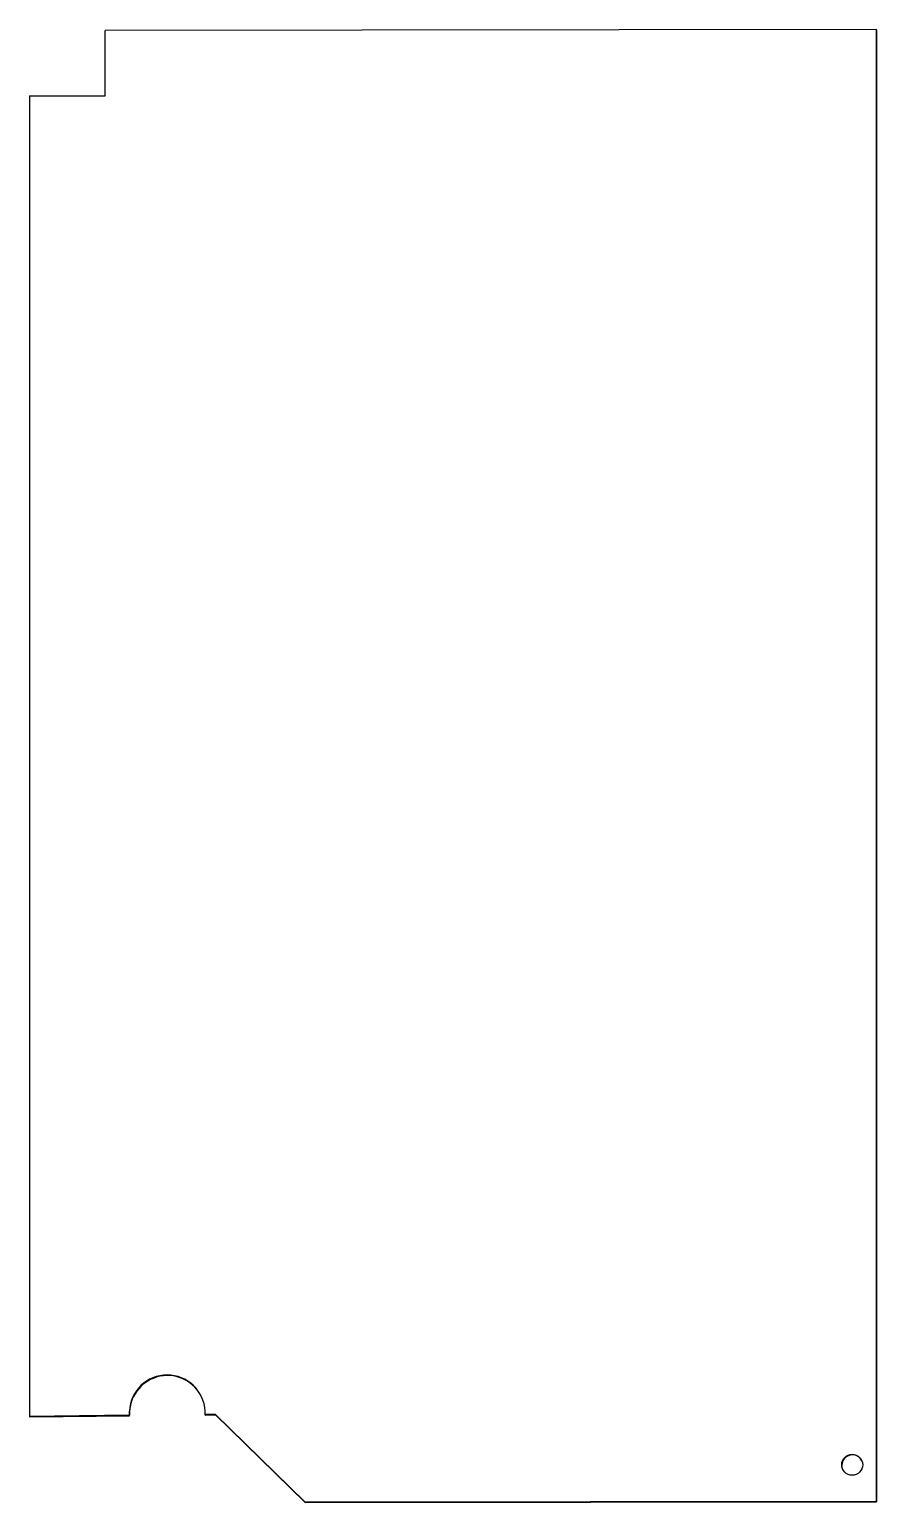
# Model space of a CAD drawing. Header units: millimetres. Extents: x -246 to 0, y -214 to 214.
import ezdxf

# ---------------------------------------------------------------- set-up
doc = ezdxf.new("R2010")
doc.units = ezdxf.units.MM

msp = doc.modelspace()

# ---------------------------------------------------------------- linework, layer by layer
at = {"color": 7, "linetype": 'Continuous', "lineweight": 25}
for p, q in [((-0.08, 213.85), (-224.02, 213.55)), ((-224.01, 194.57), (-224.02, 213.55)), ((-0.08, 213.85), (-0.06, -213.53)), ((-0.01, 213.69), (-0.08, 213.85)), ((-0.01, 213.69), (0.01, -213.69)), ((-246.01, 194.54), (-224.01, 194.57)), ((-246.01, 194.54), (-245.99, -188.9)), ((-217, -187.39), (-217, -188.59)), ((-216.93, -187.55), (-217, -187.39)), ((-216.93, -188.75), (-216.93, -187.55)), ((-195.01, -188.36), (-195.01, -187.36)), ((-217, -188.59), (-245.99, -188.9)), ((-245.92, -189.06), (-245.99, -188.9)), ((-245.92, -189.06), (-216.93, -188.75)), ((-216.93, -188.75), (-217, -188.59)), ((-192.01, -188.33), (-195.01, -188.36)), ((-194.93, -188.52), (-195.01, -188.36)), ((-194.93, -188.52), (-191.93, -188.49)), ((-166.01, -213.75), (-192.01, -188.33)), ((-191.93, -188.49), (-192.01, -188.33)), ((-191.93, -188.49), (-165.94, -213.91)), ((-166.01, -213.75), (-0.06, -213.53)), ((-165.94, -213.91), (-166.01, -213.75)), ((-165.94, -213.91), (0.01, -213.69)), ((0.01, -213.69), (-0.06, -213.53))]:
    msp.add_line(p, q, dxfattribs=at)
at = {"color": 7, "linetype": 'Continuous', "lineweight": 25, "flags": 128}
msp.add_lwpolyline([(-9.8, -204.29), (-9.85, -204.16), (-10.04, -203.12)], dxfattribs=at)
at = {"color": 7, "linetype": 'Continuous', "lineweight": 25}
msp.add_circle((-7.06, -202.95), 3.05, dxfattribs=at)
for centre, radius, start, end in [((-206, -187.88), 11.01, 2.7351, 177.4205), ((-205.93, -188.05), 11.01, 24.4679, 177.3916), ((-6.99, -203.12), 3.05, 26.1399, 179.9851)]:
    msp.add_arc(centre, radius, start, end, dxfattribs=at)

doc.saveas('drawing.dxf')
